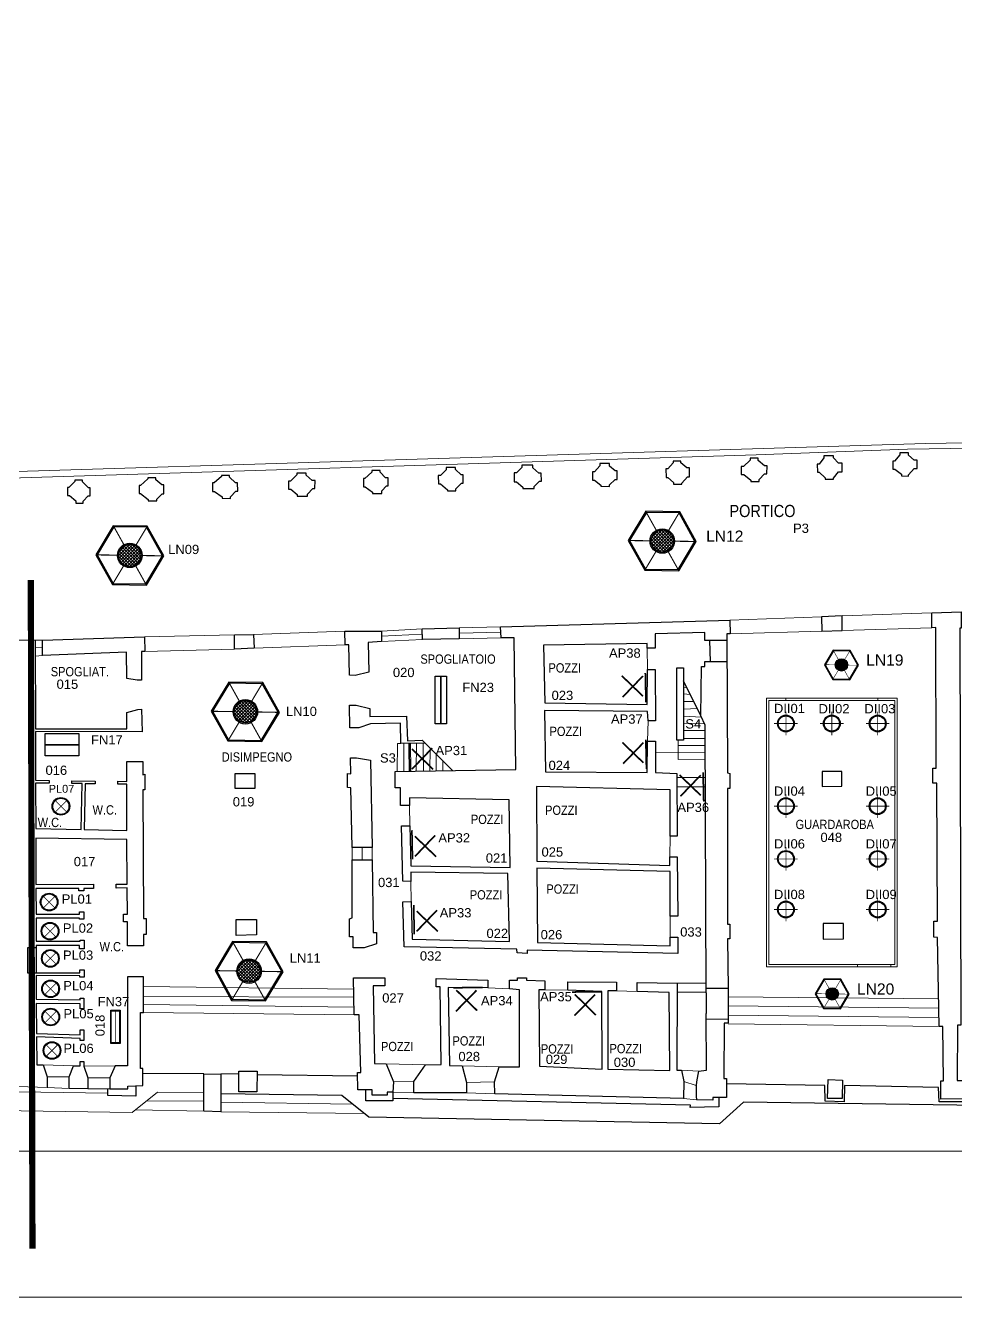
# Model space of a CAD drawing. Header units: millimetres. Extents: x 195 to 76808, y -2861 to 4318.
# Drawn here: x 1830 to 3333, y 77 to 2164 of the extents above; entities that cross this region are included whole.
import ezdxf
from ezdxf.enums import TextEntityAlignment as Align

# ---------------------------------------------------------------- set-up
doc = ezdxf.new("R2010")
doc.units = ezdxf.units.MM
for name, color, linetype, lineweight in [('_sottile', 253, 'Continuous', 5), ('LAMPADINE', 30, 'Continuous', 30), ('muri', 7, 'Continuous', 9), ('num.vani', 66, 'Continuous', 9)]:
    doc.layers.add(name, color=color, linetype=linetype, lineweight=lineweight)
doc.styles.add('ducale_200', font='arial.ttf', dxfattribs={"height": 1})
doc.styles.get("Standard").update_dxf_attribs({"font": 'arial.ttf'})

# ---------------------------------------------------------------- blocks, each defined once
blk = doc.blocks.new('re')
at = {"const_width": 0.3}
for points in [[(51.55, 419.05), (51.66, 413.81)], [(55.72, 418.12), (52.08, 414.34)], [(52.09, 417.95), (55.87, 414.31)]]:
    blk.add_lwpolyline(points, dxfattribs=at)
blk = doc.blocks.new('5ea4y')
h = blk.add_hatch(color=256)
edge = h.paths.add_edge_path(flags=16)
edge.add_arc((973, 697), 102, 0, 360)
edge = h.paths.add_edge_path()
edge.add_arc((973, 697), 112, 0, 360)
at = {"const_width": 10}
for points in [[(1130, 697), (815, 697)], [(973, 855), (973, 540)]]:
    blk.add_lwpolyline(points, dxfattribs=at)
for radius in [112, 102]:
    blk.add_circle((973, 697), radius)
at = {"color": 160, "insert": (996, 726), "char_height": 2, "width": 10.79, "attachment_point": 1, "style": 'ducale_200'}
blk.add_mtext('{\\H0.75x; }', dxfattribs=at)
blk = doc.blocks.new('htrs')
h = blk.add_hatch(color=256)
edge = h.paths.add_edge_path(flags=16)
edge.add_arc((211.83, 239.49), 2.26, 0, 360)
edge = h.paths.add_edge_path()
edge.add_arc((211.83, 239.49), 2.46, 0, 360)
at = {"const_width": 0.2}
for points in [[(210.23, 237.89), (213.43, 241.09)], [(213.43, 237.89), (210.23, 241.09)]]:
    blk.add_lwpolyline(points, dxfattribs=at)
for radius in [2.46, 2.26]:
    blk.add_circle((211.83, 239.49), radius)

msp = doc.modelspace()

# ---------------------------------------------------------------- hatches: boundary and pattern name
at = {"layer": 'LAMPADINE'}
h = msp.add_hatch(color=256, dxfattribs=at)
h.paths.add_polyline_path([(2885.2, 1285.2), (2912.3, 1330.6), (2886.6, 1376.8), (2833.7, 1377.6), (2806.5, 1332.2), (2832.3, 1286)], flags=16)
h.paths.add_polyline_path([(2886.2, 1283.4), (2914.4, 1330.6), (2887.6, 1378.6), (2832.6, 1379.4), (2804.4, 1332.2), (2831.2, 1284.2)])
h = msp.add_hatch(color=256, dxfattribs=at)
h.paths.add_polyline_path([(2024.3, 1262), (2051.4, 1307.4), (2025.7, 1353.6), (1972.8, 1354.4), (1945.6, 1309), (1971.4, 1262.8)], flags=16)
h.paths.add_polyline_path([(2025.3, 1260.2), (2053.5, 1307.4), (2026.8, 1355.4), (1971.8, 1356.2), (1943.6, 1309), (1970.3, 1261)])
at = {"layer": 'LAMPADINE', "linetype": 'Continuous'}
h = msp.add_hatch(color=256, dxfattribs=at)
h.paths.add_polyline_path([(2879.2, 1331.4, 1), (2839.6, 1331.4, 1)])
h.paths.add_polyline_path([(2841.5, 1331.4, -1), (2877.3, 1331.4, -1)], flags=16)
h = msp.add_hatch(dxfattribs=at)
h.set_pattern_fill('ANSI37', color=256, scale=29.043565, style=0)
h.set_pattern_definition([(45, (206.6645, -1077.593), (-2.5671127, 2.5671127), []), (135, (206.6645, -1077.593), (-2.5671127, -2.5671127), [])])
edge = h.paths.add_edge_path()
edge.add_arc((2859.4, 1331.4), 17.9, 0, 360)
h = msp.add_hatch(color=256, dxfattribs=at)
h.paths.add_polyline_path([(2018.3, 1308.2, 1), (1978.7, 1308.2, 1)])
h.paths.add_polyline_path([(1980.6, 1308.2, -1), (2016.5, 1308.2, -1)], flags=16)
h = msp.add_hatch(dxfattribs=at)
h.set_pattern_fill('ANSI37', color=256, scale=29.043565, style=0)
h.set_pattern_definition([(45, (-654.2028, -1100.7926), (-2.5671127, 2.5671127), []), (135, (-654.2028, -1100.7926), (-2.5671127, -2.5671127), [])])
edge = h.paths.add_edge_path()
edge.add_arc((1998.5, 1308.2), 17.9, 0, 360)
at = {"layer": 'LAMPADINE'}
h = msp.add_hatch(color=256, dxfattribs=at)
h.paths.add_polyline_path([(3162, 1107.9), (3175.6, 1130.6), (3162.7, 1153.7), (3136.3, 1154.1), (3122.7, 1131.4), (3135.6, 1108.3)], flags=16)
h.paths.add_polyline_path([(3162.5, 1107), (3176.6, 1130.6), (3163.2, 1154.6), (3135.7, 1155), (3121.6, 1131.4), (3135, 1107.4)])
at = {"layer": 'LAMPADINE', "linetype": 'Continuous'}
h = msp.add_hatch(color=256, dxfattribs=at)
h.paths.add_polyline_path([(3139.2, 1131, 1), (3159, 1131, 1)])
h.paths.add_polyline_path([(3158.1, 1131, -1), (3140.2, 1131, -1)], flags=16)
h = msp.add_hatch(dxfattribs=at)
h.set_pattern_fill('ANSI37', color=256, scale=14.521782, style=0)
h.set_pattern_definition([(45, (1822.76, -73.5002), (-1.2835563, 1.2835563), []), (135, (1822.76, -73.5002), (-1.2835563, -1.2835563), [])])
edge = h.paths.add_edge_path()
edge.add_arc((3149.1, 1131), 8.97, 0, 360)
at = {"layer": 'LAMPADINE'}
h = msp.add_hatch(color=256, dxfattribs=at)
h.paths.add_polyline_path([(2211, 1009), (2238.2, 1054.5), (2212.4, 1100.7), (2159.5, 1101.5), (2132.4, 1056.1), (2158.1, 1009.9)], flags=16)
h.paths.add_polyline_path([(2212, 1007.2), (2240.3, 1054.4), (2213.5, 1102.5), (2158.5, 1103.3), (2130.3, 1056.1), (2157, 1008.1)])
at = {"layer": 'LAMPADINE', "linetype": 'Continuous'}
h = msp.add_hatch(color=256, dxfattribs=at)
h.paths.add_polyline_path([(2205.1, 1055.3, 1), (2165.5, 1055.3, 1)])
h.paths.add_polyline_path([(2167.3, 1055.3, -1), (2203.2, 1055.3, -1)], flags=16)
h = msp.add_hatch(dxfattribs=at)
h.set_pattern_fill('ANSI37', color=256, scale=29.043565, style=0)
h.set_pattern_definition([(45, (-467.4717, -1353.7394), (-2.5671127, 2.5671127), []), (135, (-467.4717, -1353.7394), (-2.5671127, -2.5671127), [])])
edge = h.paths.add_edge_path()
edge.add_arc((2185.3, 1055.3), 17.9, 0, 360)
at = {"layer": 'LAMPADINE'}
h = msp.add_hatch(color=256, dxfattribs=at)
h.paths.add_polyline_path([(2217, 589.8), (2244.2, 635.2), (2218.4, 681.4), (2165.5, 682.2), (2138.4, 636.8), (2164.1, 590.6)], flags=16)
h.paths.add_polyline_path([(2218, 587.9), (2246.3, 635.1), (2219.5, 683.2), (2164.5, 684), (2136.3, 636.8), (2163.1, 588.8)])
at = {"layer": 'LAMPADINE', "linetype": 'Continuous'}
h = msp.add_hatch(color=256, dxfattribs=at)
h.paths.add_polyline_path([(2211.1, 636, 1), (2171.5, 636, 1)])
h.paths.add_polyline_path([(2173.4, 636, -1), (2209.2, 636, -1)], flags=16)
h = msp.add_hatch(dxfattribs=at)
h.set_pattern_fill('ANSI37', color=256, scale=29.043565, style=0)
h.set_pattern_definition([(45, (-461.457, -1773.0193), (-2.5671127, 2.5671127), []), (135, (-461.457, -1773.0193), (-2.5671127, -2.5671127), [])])
edge = h.paths.add_edge_path()
edge.add_arc((2191.3, 636), 17.9, 0, 360)
at = {"layer": 'LAMPADINE'}
h = msp.add_hatch(color=256, dxfattribs=at)
h.paths.add_polyline_path([(3147.1, 576.1), (3160.7, 598.8), (3147.8, 621.9), (3121.3, 622.3), (3107.8, 599.6), (3120.6, 576.5)], flags=16)
h.paths.add_polyline_path([(3147.6, 575.2), (3161.7, 598.8), (3148.3, 622.8), (3120.8, 623.2), (3106.7, 599.6), (3120.1, 575.6)])
at = {"layer": 'LAMPADINE', "linetype": 'Continuous'}
h = msp.add_hatch(color=256, dxfattribs=at)
h.paths.add_polyline_path([(3124.3, 599.2, 1), (3144.1, 599.2, 1)])
h.paths.add_polyline_path([(3143.2, 599.2, -1), (3125.2, 599.2, -1)], flags=16)
h = msp.add_hatch(dxfattribs=at)
h.set_pattern_fill('ANSI37', color=256, scale=14.521782, style=0)
h.set_pattern_definition([(45, (1807.8448, -605.3308), (-1.2835563, 1.2835563), []), (135, (1807.8448, -605.3308), (-1.2835563, -1.2835563), [])])
edge = h.paths.add_edge_path()
edge.add_arc((3134.2, 599.2), 8.97, 0, 360)
at = {"layer": 'LAMPADINE'}
h = msp.add_hatch(color=256, dxfattribs=at)
h.paths.add_polyline_path([(1967.6, 519.1), (1982.9, 519.1), (1982.9, 573.1), (1967.6, 573.1)])
h.paths.add_polyline_path([(1968.6, 572.1), (1981.9, 572.1), (1981.9, 520.1), (1968.6, 520.1)], flags=16)

# ---------------------------------------------------------------- linework, layer by layer
at = {"layer": '_sottile'}
for p, q in [((1815.8, 1171.2), (1845.6, 1171.2)), ((3059.3, 1077.3), (3207.7, 1077.3)), ((3059.3, 1077.3), (3059.3, 1073.3)), ((3059.3, 1073.3), (3207.7, 1073.3)), ((3207.7, 1077.3), (3207.7, 1073.3)), ((3175.2, 647), (3228.8, 647)), ((3175.2, 647), (3175.2, 643)), ((3175.2, 643), (3228.8, 643)), ((3228.8, 647), (3228.8, 643)), ((1864.7, 447.8), (1818.1, 449.3))]:
    msp.add_line(p, q, dxfattribs=at)
for points in [[(3849.3, 1489), (3255.7, 1479.8), (3011.3, 1470.7), (1666, 1428.7), (1646.2, 1864.9), (1601.7, 2983.7), (3753.4, 3033.4)], [(1653.8, 1948.5), (1675.2, 1439.4), (3284.8, 1489), (3986.5, 1500.4)], [(3150.3, 1210.2), (3295.5, 1215.5)], [(2530.8, 1191.1), (2598, 1192.6)], [(2968.5, 1203.3), (3116.7, 1208.7)], [(3150.3, 1186.5), (3295.5, 1191.1)], [(1857.3, 1171.2), (1845.6, 1171.2)], [(2022, 1176.6), (2167.9, 1179.6)], [(2198.5, 1180.4), (2345.9, 1185.7)], [(2405.5, 1185.7), (2471.2, 1189.6)], [(2405.5, 1177.3), (2471.6, 1180.8)], [(2472, 1172), (2405.5, 1168.9)], [(2530.8, 1182.3), (2598.4, 1183.8)], [(2598.8, 1175), (2530.8, 1173.5)], [(3117.5, 1185.7), (2969.3, 1181.2)], [(1857.3, 1158.8), (1845.6, 1159.1)], [(2022.8, 1152.9), (2167.9, 1156.7)], [(2346.7, 1163.6), (2199.3, 1158.2)], [(2834.8, 1158.2), (2835.6, 1123.9)], [(1857.4, 1146.4), (1845.6, 1145.3)], [(2899.4, 1094), (2893.7, 1094.8)], [(2904.7, 1083.3), (2893.7, 1084.1)], [(2910.5, 1071.9), (2893.7, 1071.9)], [(3059.3, 1077.3), (3027.7, 1077.3), (3027.7, 643), (3175.2, 643)], [(3059.3, 1073.3), (3031.7, 1073.3), (3031.7, 647), (3175.2, 647)], [(3228.8, 643), (3239.4, 643), (3239.4, 1077.3), (3207.7, 1077.3)], [(3228.8, 647), (3235.4, 647), (3235.4, 1073.3), (3207.7, 1073.3)], [(2916.2, 1060.4), (2893.7, 1059.7)], [(2923, 1046.7), (2893.7, 1048.2)], [(2836.4, 1040.6), (2835.6, 1007.7)], [(2927.7, 1036), (2893.7, 1036.8)], [(2928.8, 1025.3), (2893.7, 1025.3)], [(2430.7, 958.9), (2431.5, 1003.9), (2436.8, 1004)], [(2441.4, 1004.1), (2441.4, 959.1)], [(2452.1, 1004.3), (2452.9, 959.2)], [(2462, 1004.5), (2461.3, 959.4)], [(2472.7, 1004.6), (2473.5, 959.6)], [(2475.8, 1004.7), (2520.1, 960.4)], [(2885.2, 1009.3), (2885.2, 978), (2929, 978.7)], [(2928.9, 1012.3), (2893.7, 1012.3)], [(2483.4, 959.7), (2484.2, 996.3)], [(2494.1, 959.9), (2494.1, 986.4)], [(2928.9, 990.2), (2848.6, 989.4)], [(2928.9, 1000.9), (2885.2, 1000.9)], [(2504.8, 960.1), (2504.8, 975.7)], [(2883, 949.2), (2929.1, 949.3)], [(2883.1, 933.9), (2929.1, 934.1)], [(2450.6, 903.9), (2451.3, 871)], [(2358.1, 835.9), (2358.1, 816)], [(2374.2, 816), (2374.2, 835.9)], [(2390.2, 835.9), (2390.2, 816)], [(2872.3, 854.2), (2871.5, 820.6)], [(2453.6, 748.8), (2452.9, 780.9)], [(2872.3, 725.1), (2872.3, 690.7)], [(2360.7, 606.7), (2020.5, 611.3)], [(2577.4, 609), (2612.5, 607.5)], [(2669.8, 605.9), (2706.5, 605.2)], [(2883.7, 616.6), (2930.2, 616.8)], [(2360.8, 593.7), (2020.5, 595.2)], [(2818.8, 602.9), (2785.2, 604.4)], [(2883.6, 602), (2930.3, 602.2)], [(3306.2, 591.4), (2965.9, 594.5)], [(2361, 577.7), (2020.5, 582.2)], [(2361.2, 565.4), (2020.5, 569.3)], [(3306.5, 576.1), (2966, 579.9)], [(3306.7, 560.9), (2966.1, 564.7)], [(3306.9, 546.7), (2966.2, 550.9)], [(1858.5, 484.5), (1907.4, 482.9)], [(1924.2, 482.2), (1974.7, 482.9)], [(2413.1, 486), (2476.6, 484.5)], [(2536.1, 482.9), (2595.7, 481.4)], [(2118.3, 439.4), (2043.4, 440.2), (2002.2, 407.3), (1462.9, 415.7), (1433.2, 460.6)], [(1900.6, 465.4), (1864.7, 465.4)], [(1966.3, 463.8), (1930.4, 463.8)], [(2890.6, 476.1), (2918.1, 474.5)], [(1963.2, 438.6), (1493.8, 445.8)], [(1864.7, 447.8), (1900.6, 446.3)], [(1930.4, 445.5), (1966.3, 445.5)], [(2457.5, 439.4), (2423.8, 440.2)], [(2424.6, 457), (2457.5, 457.7)], [(2543, 456.2), (2588.1, 457)], [(2543, 439.4), (2588.8, 437.9)], [(2914.4, 451.4), (2894.4, 457.7)], [(2118.3, 425.6), (2026.2, 426.4)], [(2358.4, 421.1), (2145.8, 424.1)], [(2893.7, 430.2), (2914.7, 427.9)], [(2118.3, 409.6), (2007.9, 411.9)], [(2377.3, 405.8), (2145.8, 408.8)]]:
    msp.add_lwpolyline(points, dxfattribs=at)
at = {"layer": '_sottile', "lineweight": 30}
msp.add_lwpolyline([(2494.1, 978.7, 0, 13.6, 0), (2473.5, 978.7, 0, 0, 0), (2431.1, 979.1, 0, 0, 0)], format="xyseb", dxfattribs=at)
at = {"layer": 'LAMPADINE'}
for points in [[(2886.2, 1283.4), (2914.4, 1330.6), (2887.6, 1378.6), (2832.6, 1379.4), (2804.4, 1332.2), (2831.2, 1284.2)], [(2885.2, 1285.2), (2912.3, 1330.6), (2886.6, 1376.8), (2833.7, 1377.6), (2806.5, 1332.2), (2832.3, 1286)], [(2025.3, 1260.2), (2053.5, 1307.4), (2026.8, 1355.4), (1971.8, 1356.2), (1943.6, 1309), (1970.3, 1261)], [(2024.3, 1262), (2051.4, 1307.4), (2025.7, 1353.6), (1972.8, 1354.4), (1945.6, 1309), (1971.4, 1262.8)], [(3162.5, 1107), (3176.6, 1130.6), (3163.2, 1154.6), (3135.7, 1155), (3121.6, 1131.4), (3135, 1107.4)], [(3162, 1107.9), (3175.6, 1130.6), (3162.7, 1153.7), (3136.3, 1154.1), (3122.7, 1131.4), (3135.6, 1108.3)], [(2501.5, 1035.7), (2492.1, 1035.7), (2492.1, 1113), (2501.5, 1113)], [(2510.8, 1035.7), (2501.5, 1035.7), (2501.5, 1113), (2510.8, 1113)], [(2212, 1007.2), (2240.3, 1054.4), (2213.5, 1102.5), (2158.5, 1103.3), (2130.3, 1056.1), (2157, 1008.1)], [(2211, 1009), (2238.2, 1054.5), (2212.4, 1100.7), (2159.5, 1101.5), (2132.4, 1056.1), (2158.1, 1009.9)], [(1915.9, 1020), (1915.9, 1002.1), (1861.8, 1002.1), (1861.8, 1020)], [(1915.9, 1002.1), (1915.9, 984.3), (1861.8, 984.3), (1861.8, 1002.1)], [(2218, 587.9), (2246.3, 635.1), (2219.5, 683.2), (2164.5, 684), (2136.3, 636.8), (2163.1, 588.8)], [(2217, 589.8), (2244.2, 635.2), (2218.4, 681.4), (2165.5, 682.2), (2138.4, 636.8), (2164.1, 590.6)], [(3147.6, 575.2), (3161.7, 598.8), (3148.3, 622.8), (3120.8, 623.2), (3106.7, 599.6), (3120.1, 575.6)], [(3147.1, 576.1), (3160.7, 598.8), (3147.8, 621.9), (3121.3, 622.3), (3107.8, 599.6), (3120.6, 576.5)], [(1967.6, 519.1), (1967.6, 573.1), (1982.9, 573.1), (1982.9, 519.1)], [(1968.6, 520.1), (1968.6, 572.1), (1981.9, 572.1), (1981.9, 520.1)]]:
    msp.add_lwpolyline(points, close=True, dxfattribs=at)
for points, const_width in [([(2832.6, 1379.4), (2849.8, 1348.7)], 1.81), ([(2887.6, 1378.6), (2869.6, 1348.4)], 1.81), ([(1971.8, 1356.2), (1988.9, 1325.5)], 1.81), ([(2026.8, 1355.4), (2008.7, 1325.2)], 1.81), ([(2804.4, 1332.2), (2839.6, 1331.7)], 1.81), ([(2849.2, 1314.4), (2831.2, 1284.2)], 1.81), ([(2879.2, 1331.1), (2914.4, 1330.6)], 1.81), ([(1943.6, 1309), (1978.7, 1308.5)], 1.81), ([(2018.3, 1307.9), (2053.5, 1307.4)], 1.81), ([(2869, 1314.1), (2886.2, 1283.4)], 1.81), ([(1988.4, 1291.2), (1970.3, 1261)], 1.81), ([(2008.2, 1290.9), (2025.3, 1260.2)], 1.81), ([(3135.7, 1155), (3144.3, 1139.6)], 0.903), ([(3163.2, 1154.6), (3154.2, 1139.5)], 0.903), ([(3121.6, 1131.4), (3139.2, 1131.2)], 0.903), ([(3159, 1130.8), (3176.6, 1130.6)], 0.903), ([(3144.1, 1122.5), (3135, 1107.4)], 0.903), ([(3153.9, 1122.4), (3162.5, 1107)], 0.903), ([(2158.5, 1103.3), (2175.6, 1072.5)], 1.81), ([(2213.5, 1102.5), (2195.4, 1072.2)], 1.81), ([(2130.3, 1056.1), (2165.5, 1055.6)], 1.81), ([(2205.1, 1055), (2240.3, 1054.4)], 1.81), ([(2175.1, 1038.3), (2157, 1008.1)], 1.81), ([(2194.9, 1038), (2212, 1007.2)], 1.81), ([(2164.5, 684), (2181.7, 653.3)], 1.81), ([(2219.5, 683.2), (2201.4, 653)], 1.81), ([(2136.3, 636.8), (2171.5, 636.3)], 1.81), ([(2211.1, 635.7), (2246.3, 635.1)], 1.81), ([(2181.1, 619), (2163.1, 588.8)], 1.81), ([(2200.9, 618.7), (2218, 587.9)], 1.81), ([(3120.8, 623.2), (3129.4, 607.8)], 0.903), ([(3148.3, 622.8), (3139.3, 607.7)], 0.903), ([(3106.7, 599.6), (3124.3, 599.3)], 0.903), ([(3129.1, 590.7), (3120.1, 575.6)], 0.903), ([(3139, 590.5), (3147.6, 575.2)], 0.903), ([(3144.1, 599), (3161.7, 598.8)], 0.903), ([(1975.2, 520.1), (1975.2, 572.1)], 1)]:
    msp.add_lwpolyline(points, dxfattribs=dict(at, const_width=const_width))
at = {"layer": 'LAMPADINE', "linetype": 'Continuous'}
for centre, radius in [((2859.4, 1331.4), 19.8), ((2859.4, 1331.4), 17.9), ((1998.5, 1308.2), 19.8), ((1998.5, 1308.2), 17.9), ((3149.1, 1131), 9.9), ((3149.1, 1131), 8.97), ((2185.3, 1055.3), 19.8), ((2185.3, 1055.3), 17.9), ((2191.3, 636), 19.8), ((2191.3, 636), 17.9), ((3134.2, 599.2), 9.9), ((3134.2, 599.2), 8.97)]:
    msp.add_circle(centre, radius, dxfattribs=at)
at = {"layer": 'muri', "linetype": 'ByBlock', "lineweight": 30}
for p, q in [((2598, 1192.6), (2968.5, 1203.3)), ((2598.8, 1175), (2598, 1192.6)), ((2968.5, 1203.3), (2969.3, 1181.2)), ((1845.6, 1171.2), (1845.9, 1027.8)), ((1857.3, 1171.2), (2022, 1176.6)), ((1857.4, 1146.4), (1857.3, 1171.2)), ((2022, 1176.6), (2022.8, 1152.9)), ((2620.2, 1175), (2598.8, 1175)), ((2622.5, 961.9), (2620.2, 1175)), ((2928, 1183.4), (2847.8, 1181.2)), ((2847.8, 1181.2), (2847.8, 1158.2)), ((2928, 1170.5), (2928, 1183.4)), ((2964, 1170.5), (2928, 1170.5)), ((2937.2, 1136.8), (2936.4, 1170.5)), ((2963.9, 1181.2), (2964.7, 956.6)), ((2969.3, 1181.2), (2963.9, 1181.2)), ((1993.3, 1151.9), (1857.4, 1146.4)), ((1993.8, 1109.3), (1993.3, 1151.9)), ((2017.4, 1152.9), (2017.4, 1106.3)), ((2022.8, 1152.9), (2017.4, 1152.9)), ((2834.8, 1165.9), (2667.5, 1162.8)), ((2667.5, 1162.8), (2669.8, 1069.6)), ((2834.8, 1158.2), (2834.8, 1165.9)), ((2847.8, 1158.2), (2834.8, 1158.2)), ((2921.9, 1049), (2922.7, 1128.4)), ((2922.7, 1128.4), (2928, 1128.4)), ((2928, 1136.8), (2964.1, 1136.8)), ((2928, 1128.4), (2928, 1136.8)), ((2010.6, 1106.3), (1993.8, 1109.3)), ((2834.8, 1067.3), (2835.6, 1123.9)), ((2835.6, 1123.9), (2847.8, 1123.9)), ((2847.8, 1123.9), (2848.6, 1040.6)), ((2017.4, 1106.3), (2010.6, 1106.3)), ((2669.8, 1069.6), (2834.8, 1067.3)), ((1993.8, 1054.3), (2011.3, 1058.9)), ((1993.8, 1027.5), (1993.8, 1054.3)), ((2011.3, 1058.9), (2017.4, 1059.7)), ((2017.4, 1059.7), (2018.2, 1023)), ((2669.1, 1057.4), (2670.6, 958.1)), ((2835.6, 1055.9), (2669.1, 1057.4)), ((2836.4, 1040.6), (2835.6, 1055.9)), ((2928.8, 1033.7), (2921.9, 1049)), ((1845.9, 1027.8), (1993.8, 1027.5)), ((2018.2, 1023), (1845.9, 1023.2)), ((1845.9, 1023.2), (1846.1, 944.6)), ((2848.6, 1040.6), (2836.4, 1040.6)), ((2930.3, 601), (2928.8, 1033.7)), ((2834.8, 957.3), (2835.6, 1007.7)), ((2835.6, 1007.7), (2848.6, 1007.7)), ((2848.6, 1007.7), (2848.6, 957.3)), ((1993.8, 942.8), (1993.8, 974.9)), ((1993.8, 974.9), (2019.3, 974.9)), ((2019.3, 974.9), (2019.7, 953.5)), ((2427.7, 958.9), (2622.5, 961.9)), ((1846.1, 944.6), (1868, 944.3)), ((1868, 939.8), (1846.1, 940)), ((1846.1, 940), (1846.3, 866.4)), ((1868, 944.3), (1868, 939.8)), ((1904.7, 943.9), (1942.3, 943.4)), ((1904.7, 939.4), (1904.7, 943.9)), ((1942.3, 943.4), (1942.3, 938.9)), ((1979, 938.5), (1979, 943)), ((1979, 943), (1993.8, 942.8)), ((2019.7, 953.5), (2022.8, 954.3)), ((2022.8, 954.3), (2022.8, 929.1)), ((2427.7, 932.1), (2427.7, 958.9)), ((2670.6, 958.1), (2834.8, 957.3)), ((2848.6, 957.3), (2883, 955.8)), ((2883, 955.8), (2883.7, 854.2)), ((2964.7, 956.6), (2968.5, 955.8)), ((2968.5, 955.8), (2968.5, 931.4)), ((1921.5, 939.2), (1904.7, 939.4)), ((1920, 864.9), (1921.5, 939.2)), ((1926.4, 939.1), (1924.8, 864.8)), ((1942.3, 938.9), (1926.4, 939.1)), ((1993.8, 938.3), (1979, 938.5)), ((1993.8, 863.4), (1993.8, 938.3)), ((2022.8, 929.1), (2019.7, 929.1)), ((2019.7, 929.1), (2020.5, 721.3)), ((2436.1, 932.1), (2427.7, 932.1)), ((2436.1, 903.9), (2436.1, 932.1)), ((2656.1, 934.4), (2656.8, 813.7)), ((2872.3, 929.1), (2656.1, 934.4)), ((2872.3, 854.2), (2872.3, 929.1)), ((2964.7, 931.4), (2964.7, 712.1)), ((2968.5, 931.4), (2964.7, 931.4)), ((2450.6, 903.9), (2436.1, 903.9)), ((2611.8, 913), (2450.6, 916.1)), ((2450.6, 916.1), (2450.6, 903.9)), ((2613.3, 803.8), (2611.8, 913)), ((1846.3, 866.4), (1920, 864.9)), ((1924.8, 864.8), (1993.8, 863.4)), ((2437.6, 871), (2451.3, 871)), ((2439.9, 781.6), (2437.6, 871)), ((2451.3, 871), (2452.9, 806.1)), ((1993.8, 848.9), (1846.3, 851.1)), ((1846.3, 851.1), (1846.8, 776.3)), ((1993.8, 848.9), (1993.8, 848.9)), ((1994.2, 776.8), (1993.8, 848.9)), ((2883.7, 854.2), (2872.3, 854.2)), ((2871.5, 820.6), (2883.7, 820.6)), ((2871.5, 806.8), (2871.5, 820.6)), ((2883.7, 820.6), (2884.5, 725.1)), ((2452.9, 806.1), (2613.3, 803.8)), ((2609.5, 793.8), (2452.9, 796.1)), ((2452.9, 796.1), (2452.9, 780.9)), ((2612.5, 683.8), (2609.5, 793.8)), ((2656.8, 813.7), (2871.5, 806.8)), ((2656.8, 802.3), (2657.6, 682.3)), ((2872.3, 796.9), (2656.8, 802.3)), ((2872.3, 725.1), (2872.3, 796.9)), ((1846.8, 776.3), (1939.9, 776.6)), ((1846.8, 776.3), (1846.8, 776.3)), ((1939.9, 776.6), (1939.9, 769.7)), ((1976.5, 770.2), (1976.5, 776.8)), ((1976.5, 776.8), (1994.2, 776.8)), ((2452.9, 780.9), (2439.9, 781.6)), ((1915.8, 769.4), (1846.8, 769.4)), ((1846.8, 769.4), (1847.1, 728.2)), ((1915.9, 765.6), (1915.8, 769.4)), ((1923.9, 765.6), (1915.9, 765.6)), ((1939.9, 769.7), (1923.9, 769.5)), ((1923.9, 769.5), (1923.9, 765.6)), ((1994.3, 770.5), (1976.5, 770.2)), ((1994.5, 728.2), (1994.3, 770.5)), ((1917, 728.2), (1916.9, 731.7)), ((1916.9, 731.7), (1924.3, 731.7)), ((1924.3, 731.7), (1924.4, 719.9)), ((2439.9, 748), (2453.6, 748.8)), ((2442.2, 675.4), (2439.9, 748)), ((2453.6, 748.8), (2455.2, 687.7)), ((1847.1, 728.2), (1917, 728.2)), ((1847.1, 721.4), (1847.1, 684.6)), ((1917.1, 721.4), (1847.1, 721.4)), ((1917.2, 719.9), (1917.1, 721.4)), ((1924.4, 719.9), (1917.2, 719.9)), ((1988.4, 715.9), (1988.4, 728.2)), ((1988.4, 728.2), (1994.5, 728.2)), ((1994.5, 715.9), (1988.4, 715.9)), ((1994.5, 677), (1994.5, 715.9)), ((2020.5, 721.3), (2025.1, 721.3)), ((2025.1, 721.3), (2025.1, 695.3)), ((2884.5, 725.1), (2872.3, 725.1)), ((2964.7, 712.1), (2968.9, 712.1)), ((2968.9, 712.1), (2968.9, 688)), ((2020.5, 695.3), (2020.5, 677)), ((2025.1, 695.3), (2020.5, 695.3)), ((2872.3, 690.7), (2884.5, 690.7)), ((2872.3, 677), (2872.3, 690.7)), ((2884.5, 690.7), (2884.5, 664.7)), ((1847.1, 673.9), (1833.3, 673.9)), ((1833.3, 673.9), (1833.3, 633.4)), ((1847.1, 684.6), (1918.1, 684.6)), ((1917.4, 677.7), (1847.1, 677.7)), ((1847.1, 677.7), (1847.1, 673.9)), ((1917.4, 672.1), (1917.4, 677.7)), ((1924.8, 672.1), (1917.4, 672.1)), ((1918.1, 684.6), (1918.1, 686)), ((1918.1, 686), (1924.7, 686)), ((1924.7, 686), (1924.8, 672.1)), ((2020.5, 677), (1994.5, 677)), ((2624, 671.6), (2442.2, 675.4)), ((2455.2, 687.7), (2612.5, 683.8)), ((2624.8, 665.5), (2624, 671.6)), ((2640.8, 670.1), (2640.8, 664.7)), ((2884.5, 664.7), (2640.8, 670.1)), ((2657.6, 682.3), (2872.3, 677)), ((2965.1, 688), (2965.8, 607.8)), ((2968.9, 688), (2965.1, 688)), ((2640.8, 664.7), (2624.8, 665.5)), ((1833.3, 633.4), (1847.1, 633.4)), ((1847.1, 633.4), (1917.8, 633.4)), ((1917.8, 628.5), (1847.1, 629.1)), ((1847.1, 629.1), (1847.1, 590.6)), ((1917.8, 633.4), (1917.7, 638.2)), ((1917.7, 638.2), (1924.6, 638.2)), ((1917.8, 626.3), (1917.8, 628.5)), ((1924.6, 638.2), (1924.6, 626.3)), ((1924.6, 626.3), (1917.8, 626.3)), ((2965.8, 607.8), (2930.2, 607.8)), ((1847.1, 590.6), (1918.1, 589.9)), ((1918.1, 589.9), (1918.1, 592.4)), ((1918.1, 592.4), (1924.3, 592.4)), ((1924.3, 592.4), (1924.2, 574.9)), ((1918.1, 583), (1847.1, 583.8)), ((1847.1, 583.8), (1847.5, 535.3)), ((1918.1, 574.9), (1918.1, 583)), ((1924.2, 574.9), (1918.1, 574.9)), ((2930.7, 475.7), (2930.4, 567.7)), ((2930.4, 559.1), (2966.2, 558.2)), ((2959.3, 551.7), (2959, 462.3)), ((2966.2, 551.7), (2959.3, 551.7)), ((2966.2, 558.2), (2966.2, 551.7)), ((1847.5, 535.3), (1918.1, 533)), ((1918.1, 527.2), (1847.5, 529.9)), ((1847.5, 529.9), (1847.9, 484.5)), ((1918.1, 533), (1918.1, 541)), ((1918.1, 541), (1924.2, 541)), ((1918.1, 523.9), (1918.1, 527.2)), ((1924.2, 523.9), (1918.1, 523.9)), ((1924.2, 541), (1924.2, 523.9)), ((1847.9, 484.5), (1858.5, 484.5)), ((1858.5, 484.5), (1864.7, 465.4)), ((1864.7, 465.4), (1864.7, 447.8)), ((2918.1, 474.5), (2930.7, 475.7)), ((2959, 462.3), (2963.2, 462.3)), ((2963.2, 462.3), (2963.2, 431.8)), ((2941, 427.2), (2914.7, 427.9)), ((2941, 431.8), (2941, 427.2)), ((2963.2, 431.8), (2941, 431.8))]:
    msp.add_line(p, q, dxfattribs=at)
at = {"layer": 'muri', "linetype": 'Continuous', "ltscale": 0.1}
for p, q in [((3155.2, 108.8), (195.2, 108.8)), ((6115.2, 108.8), (3155.2, 108.8))]:
    msp.add_line(p, q, dxfattribs=at)
at = {"layer": 'muri'}
for points in [[(319.4, 4103.3), (5837.3, 4103.3), (5837.3, 344.9), (319.4, 344.9)], [(195.2, -2861.2), (195.2, 108.8), (4395.2, 108.8), (4395.2, -2861.2)]]:
    msp.add_lwpolyline(points, close=True, dxfattribs=at)
at = {"layer": 'muri', "linetype": 'ByBlock', "lineweight": 30}
for points in [[(3028.9, 1452.9), (3024.8, 1452.9), (3014.6, 1461.3), (3014.6, 1465.1), (3001.4, 1465.1), (3001.4, 1462.3), (2990.7, 1452.1), (2987.1, 1452.1), (2987.1, 1438.8), (2991.2, 1438.8), (3002.6, 1429.9), (3002.6, 1427.4), (3016.1, 1427.4), (3016.1, 1431), (3024.8, 1439.9), (3028.6, 1439.9), (3028.9, 1452.9)], [(3150.1, 1457.2), (3144.2, 1457.2), (3136.3, 1465.8), (3136.3, 1469.1), (3120.5, 1469.1), (3120.8, 1465.8), (3112.9, 1455.9), (3110.1, 1455.9), (3110.3, 1442.7), (3113.1, 1442.7), (3122.6, 1433.5), (3122.6, 1431.2), (3136.3, 1431.2), (3136.3, 1433), (3144.5, 1443.4), (3150.3, 1443.4), (3150.1, 1457.2)], [(3271.5, 1462.3), (3266.9, 1462.3), (3257.3, 1470.2), (3257.3, 1474), (3243.5, 1474), (3243.5, 1470.9), (3235.1, 1460.5), (3232.1, 1460.5), (3232.3, 1447.8), (3235.4, 1447.5), (3246.1, 1439.4), (3246.3, 1436.6), (3257.8, 1436.3), (3257.5, 1438.6), (3266.9, 1448.8), (3271.8, 1448.8), (3271.5, 1462.3)], [(2298.1, 1429.4), (2293.5, 1429.4), (2283.5, 1438.1), (2283.5, 1440.9), (2268.3, 1440.9), (2268.3, 1438.3), (2258.1, 1428.4), (2255, 1428.4), (2255, 1415.2), (2258.8, 1415.2), (2269.3, 1406.8), (2269.3, 1403.7), (2285.6, 1403.7), (2285.6, 1407), (2294.2, 1416.4), (2297.8, 1416.4), (2298.1, 1429.4)], [(2416.2, 1433.5), (2412.1, 1433.5), (2403.5, 1442.7), (2403.5, 1445.5), (2390, 1445.5), (2389.7, 1442.9), (2378.5, 1432.2), (2376.2, 1432.2), (2376.2, 1419.2), (2379.3, 1419.2), (2391, 1410.6), (2391, 1408.3), (2405.8, 1408.3), (2405.8, 1412.4), (2413.4, 1420.5), (2416.2, 1420.5), (2416.2, 1433.5)], [(2537.7, 1438.6), (2534.4, 1438.6), (2525.2, 1447), (2525.2, 1450.3), (2510.2, 1450.3), (2510.2, 1446.7), (2500.7, 1437.3), (2497.2, 1437.3), (2497.4, 1423.6), (2501, 1423.6), (2511.9, 1414.4), (2511.9, 1412.4), (2525.7, 1412.4), (2525.7, 1415.9), (2534.9, 1424.8), (2537.7, 1424.8), (2537.7, 1438.6)], [(2663.7, 1440.9), (2660.1, 1440.9), (2650.2, 1449.8), (2650.2, 1454.1), (2632.6, 1453.9), (2632.6, 1450.3), (2623.7, 1441.4), (2620.2, 1441.4), (2620.2, 1427.1), (2623.5, 1427.1), (2633.9, 1418.5), (2633.9, 1416.2), (2652.3, 1416.2), (2652.5, 1419.5), (2660.7, 1427.9), (2664, 1427.9), (2663.7, 1440.9)], [(2786.7, 1444.7), (2783.4, 1444.7), (2774, 1452.6), (2774, 1456.7), (2758.7, 1456.7), (2758.7, 1452.9), (2749.8, 1443.4), (2746.5, 1443.4), (2746.5, 1429.7), (2750, 1429.7), (2760.2, 1421.8), (2760.2, 1420), (2774.2, 1419.7), (2774.2, 1422), (2783.4, 1430.7), (2786.7, 1430.7), (2786.7, 1444.7)], [(2903.6, 1449.5), (2899, 1449.5), (2889.6, 1457.9), (2889.6, 1460.5), (2877.1, 1460.5), (2877.1, 1457.7), (2868.2, 1448), (2865.4, 1448), (2865.6, 1434.3), (2868.2, 1434), (2877.6, 1425.9), (2877.6, 1423.3), (2890.8, 1423.3), (2890.8, 1425.1), (2900.3, 1435.3), (2903.6, 1435.3), (2903.6, 1449.5)], [(1934.2, 1417.5), (1931.9, 1417.5), (1922, 1426.9), (1922, 1429.7), (1909.7, 1429.7), (1909.7, 1427.4), (1900.1, 1418), (1897.5, 1418), (1897.5, 1405), (1900.8, 1405), (1911.3, 1396.1), (1911.3, 1392.5), (1923.2, 1392.5), (1923.2, 1395.6), (1931.4, 1404.5), (1934.2, 1404.5), (1934.2, 1417.5)], [(2053.6, 1422.3), (2050.3, 1422.3), (2040.6, 1430.4), (2040.6, 1433.8), (2027.9, 1433.8), (2027.9, 1432), (2015.9, 1421.3), (2013.6, 1421.3), (2013.6, 1408), (2015.9, 1408), (2028.4, 1398.4), (2028.4, 1396.1), (2042.1, 1396.1), (2042.1, 1399.1), (2050.8, 1407.5), (2053.3, 1407.5), (2053.6, 1422.3)], [(2172.8, 1425.6), (2169.5, 1425.6), (2159.5, 1434.5), (2159.5, 1437.3), (2146.8, 1437.3), (2146.8, 1435.5), (2135.1, 1425.6), (2132, 1425.6), (2132.3, 1411.6), (2135.6, 1411.6), (2147.6, 1402.7), (2147.6, 1400.4), (2161.3, 1400.1), (2161.3, 1402.9), (2169.7, 1411.9), (2173, 1411.9), (2172.8, 1425.6)], [(2530.8, 1191.1), (2530.8, 1173.5), (2472, 1172), (2471.2, 1189.6), (2530.8, 1191.1)], [(3150.3, 1210.2), (3116.7, 1208.7), (3117.5, 1185.7), (3150.3, 1186.5), (3150.3, 1210.2)], [(2198.5, 1180.4), (2199.3, 1158.2), (2167.9, 1156.7), (2167.9, 1179.6), (2198.5, 1180.4)], [(2405.5, 1185.7), (2405.5, 1168.9), (2384.1, 1167.4), (2384.9, 1119.3), (2362.7, 1113.9), (2353.6, 1114.7), (2352.8, 1163.6), (2346.7, 1163.6), (2345.9, 1185.7), (2405.5, 1185.7)], [(2893.7, 1126.2), (2893.7, 1009.3), (2883, 1009.3), (2883, 1126.2), (2893.7, 1126.2)], [(2921.9, 1049), (2893.7, 1105.5)], [(2387.9, 977.2), (2390.2, 835.9), (2358.1, 835.9), (2355.9, 932.1), (2350.5, 932.9), (2350.5, 955.8), (2355.9, 955), (2355.1, 981), (2365, 981), (2387.9, 977.2)], [(2200.8, 955.8), (2200.8, 931.4), (2168.7, 931.4), (2168.7, 955.8), (2200.8, 955.8)], [(3149.6, 958.9), (3118.2, 958.9), (3118.2, 934.4), (3149.6, 935.2), (3149.6, 958.9)], [(2390.2, 816), (2391.8, 698.4), (2397.1, 698.4), (2397.1, 680), (2377.2, 673.9), (2359.7, 673.9), (2359.7, 691.5), (2353.6, 691.5), (2353.6, 720.5), (2358.1, 722), (2358.1, 816), (2390.2, 816)], [(2203.1, 719.7), (2203.1, 694.5), (2170.2, 693.8), (2170.2, 719.7), (2203.1, 719.7)], [(3152.6, 712.9), (3119.8, 712.9), (3119.8, 687.7), (3152.6, 688.4), (3152.6, 712.9)], [(1847.1, 673.9), (1847.1, 633.4)], [(2410.9, 625), (2410.9, 612), (2391.8, 612), (2394.1, 486.8), (2413.1, 486), (2424.6, 457), (2423.8, 440.2), (2414.7, 440.2), (2414.7, 435.6), (2390.2, 435.6), (2390.2, 444), (2367.3, 444), (2366.6, 472.2), (2371.9, 472.2), (2369.6, 565.4), (2361.2, 565.4), (2360.4, 625), (2410.9, 625)], [(2577.4, 621.2), (2577.4, 609), (2513.2, 609.7), (2515.5, 483.7), (2536.1, 482.9), (2543, 456.2), (2543, 439.4), (2457.5, 439.4), (2457.5, 457.7), (2476.6, 484.5), (2501.8, 485.2), (2500.2, 610.5), (2494.1, 610.5), (2494.1, 624.3), (2577.4, 621.2)], [(2883.7, 616.6), (2883, 476.1), (2890.6, 476.1), (2894.4, 457.7), (2893.7, 430.2), (2588.8, 437.9), (2588.1, 457), (2595.7, 481.4), (2628.6, 481.4), (2628.6, 605.9), (2612.5, 607.5), (2612.5, 621.2), (2625.5, 621.2), (2625.5, 625), (2640, 625), (2640, 621.2), (2669.8, 620.4), (2669.8, 605.9), (2659.9, 605.9), (2660.7, 482.2), (2762.3, 477.6), (2761.5, 602.9), (2706.5, 605.2), (2706.5, 618.9), (2785.2, 618.1), (2785.2, 604.4), (2771.4, 604.4), (2771.4, 477.6), (2871.5, 475.3), (2870.7, 601.3), (2818.8, 602.9), (2818.8, 617.4), (2883.7, 616.6)], [(2965.8, 607.8), (2966.2, 558.2)], [(2930.3, 601), (2930.4, 567.7)], [(2118.3, 469.9), (2019.7, 470.7)], [(2145.8, 469.2), (2145.8, 408.8), (2118.3, 409.6), (2118.3, 469.9), (2145.8, 469.2)], [(2174.8, 469.9), (2145.8, 469.2)], [(2204.6, 474.5), (2203.8, 440.9), (2174.8, 440.9), (2174.8, 474.5), (2204.6, 474.5)], [(2366.7, 466.1), (2204.5, 468.4)], [(3151.1, 460), (3150.3, 430.2), (3126.6, 430.2), (3127.4, 460.8), (3151.1, 460)], [(2008.3, 450.1), (2008.3, 434), (1963.2, 434.8), (1963.2, 445.5)], [(2423.8, 440.2), (2423.8, 426.4), (2380.3, 426.4), (2380.3, 444)], [(3122.1, 450.9), (2963.2, 453.9)], [(3154.1, 450.9), (3153.4, 424.9), (3122.8, 425.6), (3122.1, 450.9)], [(3306.2, 447.8), (3154.1, 450.9)], [(3350.1, 447.8), (3350.5, 424.5), (3306.9, 424.9), (3306.2, 447.8)], [(3718.7, 414.2), (2990.7, 424.1), (2951.7, 389), (2384.9, 399.7), (2341.3, 434.8), (2145.8, 437.9)], [(2950.9, 431.8), (2950.9, 416.5), (2904.3, 415.7), (2905.1, 419.5), (2423.8, 429.9)]]:
    msp.add_lwpolyline(points, dxfattribs=at)
at = {"layer": 'muri', "linetype": 'ByBlock', "lineweight": 30, "const_width": 10}
msp.add_lwpolyline([(1838.4, 1268.2), (1841.1, 187.6)], dxfattribs=at)
at = {"layer": 'muri', "linetype": 'ByBlock', "lineweight": 30}
for points in [[(3342.8, 1190.3), (3340.3, 1190.3), (3342.1, 548.6), (3336.7, 548.6), (3336.3, 459.3), (3345.9, 459.3), (3345.9, 429.5), (3310, 429.1), (3310, 458.9), (3314.2, 458.9), (3313, 546.7), (3306.9, 546.7), (3304.7, 690.6), (3298.5, 690.7), (3298.5, 716.7), (3304.6, 716.7), (3303.3, 939.7), (3297, 939.8), (3297, 964.2), (3302.3, 964.2), (3301.6, 1191.8), (3295.5, 1191.1), (3295.5, 1215.5), (3342.8, 1217.1)], [(2475.8, 1004.7), (2436.8, 1004), (2436.1, 1036.8), (2387.9, 1036), (2368.8, 1029.1), (2354.3, 1029.1), (2353.6, 1065.8), (2364.3, 1065.8), (2386.4, 1060.5), (2386.4, 1047.5), (2446, 1048.2), (2447.5, 1008.5), (2471.2, 1009.3)], [(1994.5, 626.6), (1994.5, 482.9), (1974.7, 482.9), (1966.3, 463.8), (1966.3, 445.5), (1995.3, 445.5), (1995.3, 450.1), (2019.7, 450.9), (2019.7, 478.4), (2015.9, 478.4), (2015.9, 569.3), (2020.5, 569.3), (2020.5, 626.6), (1994.5, 626.6)], [(1924.2, 490), (1924.2, 482.2), (1930.4, 463.8), (1930.4, 445.5), (1900.6, 446.3), (1900.6, 465.4), (1907.4, 482.9), (1918.1, 482.9), (1918.1, 490)]]:
    msp.add_lwpolyline(points, close=True, dxfattribs=at)
at = {"layer": 'muri', "linetype": 'ByBlock', "lineweight": 0}
for points in [[(2909.7, 1072.2, 0, 13.6, 0), (2909.7, 1051.6, 0, 0, 0), (2909.7, 978.4, 0, 0, 0)], [(2906.3, 966.9, 0, 13.6, 0), (2906.3, 946.2, 0, 0, 0), (2906.3, 920.7, 0, 0, 0)]]:
    msp.add_lwpolyline(points, format="xyseb", dxfattribs=at)
at = {"layer": 'muri', "linetype": 'ByBlock', "lineweight": 30}
msp.add_arc((3054.6, 441), 140.5, 166.2106, 185.3512, dxfattribs=at)

# ---------------------------------------------------------------- block references
at = {"layer": 'LAMPADINE', "yscale": 9.033835601794294, "zscale": 9.033835601794319}
for p, xscale, rotation in [((3298.7, 4856.3), 9.033835601794323, 180), ((3299.5, 4748.6), 9.033835601794323, 180), ((3392.1, 4695.9), 9.033835601794323, 180), ((-1212.4, 1109.1), 9.033835601794344, 269.4895509031202), ((-1020.7, 1102.2), 9.033835601794344, 269.4895509031202)]:
    msp.add_blockref('re', p, dxfattribs=dict(at, xscale=xscale, rotation=rotation))
at = {"layer": 'LAMPADINE'}
for name, p, xscale, yscale, zscale in [('5ea4y', (2941.7, 952.1), 0.1209225278220536, 0.1209225278220726, 0.1209225278220608), ('5ea4y', (3015.9, 952.1), 0.1209225278220536, 0.1209225278220726, 0.1209225278220608), ('5ea4y', (3090.1, 952.1), 0.1209225278220536, 0.1209225278220726, 0.1209225278220608), ('re', (1984.2, -2780.5), 9.033835601794323, 9.033835601794294, 9.033835601794319), ('5ea4y', (2941.7, 818.5), 0.1209225278220536, 0.1209225278220726, 0.1209225278220608), ('5ea4y', (3090.1, 818.5), 0.1209225278220536, 0.1209225278220726, 0.1209225278220608), ('htrs', (659.9, -484.9), 5.793143898405788, 5.793143898405731, 5.793143898405758), ('re', (1988.9, -2921.7), 9.033835601794323, 9.033835601794294, 9.033835601794319), ('5ea4y', (2941.7, 733.2), 0.1209225278220536, 0.1209225278220726, 0.1209225278220608), ('5ea4y', (3090.1, 733.2), 0.1209225278220536, 0.1209225278220726, 0.1209225278220608), ('htrs', (640.9, -639.7), 5.793143898405788, 5.793143898405731, 5.793143898405758), ('5ea4y', (2941.7, 651.4), 0.1209225278220536, 0.1209225278220726, 0.1209225278220608), ('5ea4y', (3090.1, 651.4), 0.1209225278220536, 0.1209225278220726, 0.1209225278220608), ('re', (1991.8, -3042.7), 9.033835601794323, 9.033835601794294, 9.033835601794319), ('htrs', (642.4, -686.8), 5.793143898405788, 5.793143898405731, 5.793143898405758), ('htrs', (642.8, -730.8), 5.793143898405788, 5.793143898405731, 5.793143898405758), ('htrs', (643.2, -780), 5.793143898405788, 5.793143898405731, 5.793143898405758), ('htrs', (643.5, -825.5), 5.793143898405788, 5.793143898405731, 5.793143898405758), ('htrs', (645.5, -879.7), 5.793143898405788, 5.793143898405731, 5.793143898405758)]:
    msp.add_blockref(name, p, dxfattribs=dict(at, xscale=xscale, yscale=yscale, zscale=zscale))

# ---------------------------------------------------------------- texts
at = {"layer": 'LAMPADINE', "color": 150, "width": 767, "attachment_point": 1, "line_spacing_factor": 0.75, "style": 'ducale_200'}
for s, insert, char_height in [('LN12 ', (2930.3, 1348.3), 18.07), ('LN09 ', (2060.6, 1325.3), 15), ('AP38', (2773.3, 1157.7), 15), ('LN19', (3189.1, 1148), 18.07), ('DII01', (3040, 1068.2), 15), ('DII02 ', (3112.1, 1067.8), 15), ('DII03 ', (3186.3, 1067.8), 15), ('LN10', (2250.9, 1063.5), 15), ('AP37', (2776.5, 1051), 15), ('FN17 ', (1935.8, 1017.5), 15), ('AP31', (2492.8, 1000.2), 15), ('{\\H0.85x;PL07 } ', (1867.2, 937.2), 15), ('DII04', (3040, 934.6), 15), ('DII05', (3188.4, 934.6), 15), ('AP36', (2883.9, 908.3), 15), ('AP32', (2497.4, 859), 15), ('DII06', (3040, 849.3), 15), ('DII07', (3188.4, 849.3), 15), ('DII08', (3040, 767.5), 15), ('DII09', (3188.4, 767.5), 15), ('AP33', (2499.6, 737.9), 15), ('LN11 ', (2257.1, 664.7), 15), ('LN20', (3174.2, 616.2), 18.07), ('FN37 ', (1946.4, 594.3), 15), ('AP34', (2566.3, 595.8), 15), ('AP35', (2661.9, 602.2), 15)]:
    msp.add_mtext(s, dxfattribs=dict(at, insert=insert, char_height=char_height))
at = {"layer": 'LAMPADINE', "color": 150, "char_height": 15, "width": 767, "attachment_point": 1, "style": 'ducale_200'}
for s, insert in [('FN23', (2536.1, 1102.2)), ('PL01', (1888.4, 760.1)), ('PL02', (1890.2, 713.1)), ('PL03', (1890.4, 669.4)), ('PL04', (1890.9, 620.1)), ('PL05', (1891.2, 574.7)), ('PL06', (1891.2, 518.8))]:
    msp.add_mtext(s, dxfattribs=dict(at, insert=insert))
at = {"layer": 'muri', "linetype": 'ByBlock', "lineweight": 30, "width": 0.85}
for s, height, p in [('PORTICO', 19.74, (3021.4, 1370.1)), ('SPOGLIATOIO', 15, (2529.2, 1133)), ('SPOGLIAT.', 15, (1917.7, 1112.7)), ('POZZI', 15, (2701.7, 1118.8)), ('POZZI', 15, (2703.4, 1016.2)), ('DISIMPEGNO', 15, (2204, 974.8)), ('W.C.', 15, (1958, 889.2)), ('POZZI', 15, (2696.2, 888.7)), ('W.C.', 15, (1869.3, 868.9)), ('POZZI', 15, (2576.2, 873.9)), ('GUARDAROBA', 15, (3138.3, 865.7)), ('POZZI', 15, (2698.3, 761.2)), ('POZZI', 15, (2574.5, 751.9)), ('W.C.', 15, (1969.4, 668.1)), ('POZZI', 15, (2430.9, 506.7)), ('POZZI', 15, (2546.5, 515.8)), ('POZZI', 15, (2689.4, 502.8)), ('POZZI', 15, (2800.4, 503.3))]:
    msp.add_text(s, height=height, dxfattribs=at).set_placement(p, align=Align.CENTER)
at = {"layer": 'num.vani', "linetype": 'Continuous', "char_height": 15, "attachment_point": 1}
for s, insert, width in [('{\\fArial|b0|i0|c0|p34;P3}', (3070.9, 1359.5), 1389.35), ('{\\fArial|b0|i0|c0|p34;015}', (1880.1, 1107.4), 1389.35), ('{\\fArial|b0|i0|c0|p34;020}', (2423.9, 1126.4), 1389.35), ('{\\fArial|b0|i0|c0|p34;023}', (2680.5, 1089.4), 1389.35), ('{\\fArial|b0|i0|c0|p34;S4}', (2896.7, 1043.3), 1389.36), ('{\\fArial|b0|i0|c0|p34;S3}', (2403, 988.2), 1389.36), ('{\\fArial|b0|i0|c0|p34;016}', (1862.2, 968.3), 1389.35), ('{\\fArial|b0|i0|c0|p34;024}', (2675.6, 976.2), 1389.35), ('{\\fArial|b0|i0|c0|p34;019}', (2165, 917.3), 1389.35), ('{\\fArial|b0|i0|c0|p34;048}', (3115.2, 859.8), 1389.35), ('{\\fArial|b0|i0|c0|p34;025}', (2664.2, 836.2), 1389.35), ('{\\fArial|b0|i0|c0|p34;017}', (1907.9, 820.7), 1389.35), ('{\\fArial|b0|i0|c0|p34;021}', (2574.1, 826.4), 1389.35), ('{\\fArial|b0|i0|c0|p34;031}', (2399.8, 786.9), 1389.35), ('{\\fArial|b0|i0|c0|p34;022}', (2575.2, 704.6), 1389.35), ('{\\fArial|b0|i0|c0|p34;026}', (2662.8, 702.6), 1389.35), ('{\\fArial|b0|i0|c0|p34;033}', (2888.4, 706.9), 1389.35), ('{\\fArial|b0|i0|c0|p34;032}', (2467.5, 668.1), 1389.35), ('{\\fArial|b0|i0|c0|p34;027}', (2406.6, 600.2), 1389.35), ('{\\fArial|b0|i0|c0|p34;028}', (2529.8, 505.5), 1389.35), ('{\\fArial|b0|i0|c0|p34;029}', (2671.1, 500.9), 1389.35), ('{\\fArial|b0|i0|c0|p34;030}', (2781, 496.2), 1389.35)]:
    msp.add_mtext(s, dxfattribs=dict(at, insert=insert, width=width))
at = {"layer": 'num.vani', "linetype": 'Continuous', "insert": (1942.7, 530.7), "char_height": 15, "width": 1389.35, "attachment_point": 1, "rotation": 90}
msp.add_mtext('{\\fArial|b0|i0|c0|p34;018}', dxfattribs=at)

doc.saveas('drawing.dxf')
